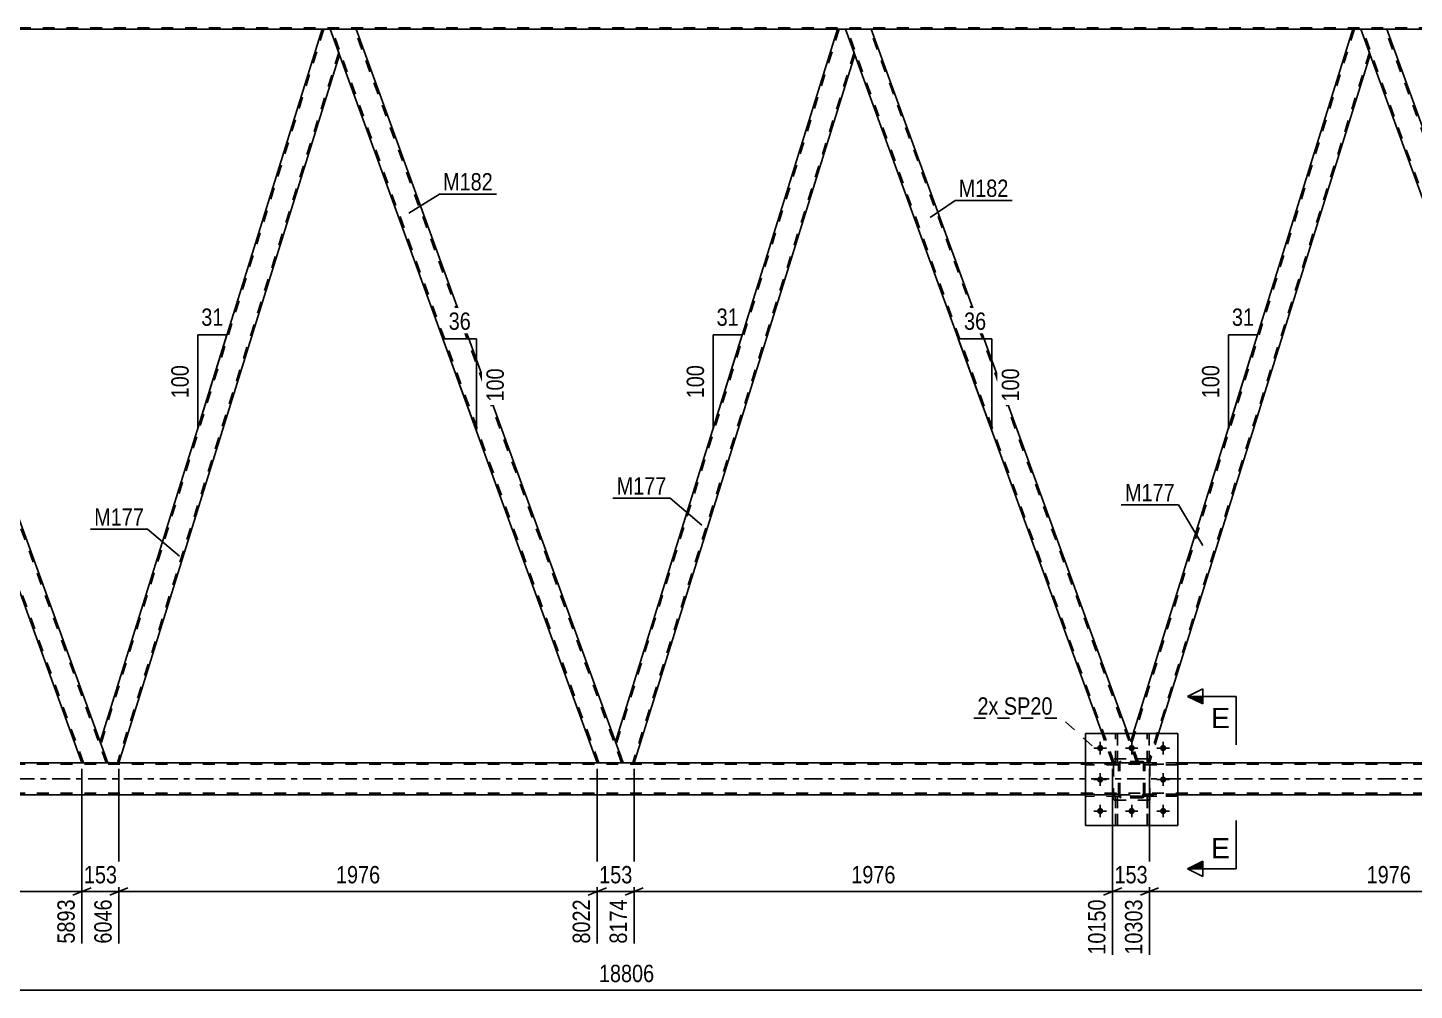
# Model space of a CAD drawing. Header units: millimetres. Extents: x 0 to 841, y 0 to 594.
# Drawn here: x 328.5 to 557.6, y 263.7 to 422.7 of the extents above; entities that cross this region are included whole.
import ezdxf

# ---------------------------------------------------------------- set-up
doc = ezdxf.new("R2010")
doc.units = ezdxf.units.MM
doc.linetypes.add('DXK_LINE_DOT2', pattern=[3.9198, 1.9599, -1.9599])
doc.linetypes.add('DXK_LINE_DOT3', pattern=[5.9187, 2.979, -0.9799, 0.9799, -0.9799])
doc.styles.add('Arial', font='ARIAL.TTF', dxfattribs={"height": 0.2})
doc.styles.add('Arial Narrow', font='ARIALN.TTF', dxfattribs={"height": 0.2})

# ---------------------------------------------------------------- blocks, each defined once
blk = doc.blocks.new('Part-122568727-5070 - 5055')
at = {"color": 2, "linetype": 'Continuous'}
for p, q in [((508.27, 306.09), (508.27, 306.09)), ((508.59, 306.09), (508.27, 306.09)), ((508.59, 306.09), (508.59, 306.09))]:
    blk.add_line(p, q, dxfattribs=at)
at = {"color": 7, "linetype": 'DXK_LINE_DOT2'}
for p, q in [((508.27, 301.25), (508.27, 306.09)), ((508.59, 301.25), (508.59, 306.09)), ((508.27, 301.85), (508.59, 301.85)), ((508.59, 301.25), (508.27, 301.25))]:
    blk.add_line(p, q, dxfattribs=at)
blk = doc.blocks.new('Part-122568727-5071 - 5055')
at = {"color": 7, "linetype": 'DXK_LINE_DOT2'}
for p, q in [((508.72, 296.05), (503.32, 296.05)), ((503.32, 295.73), (503.32, 296.05)), ((508.72, 295.73), (503.32, 295.73)), ((508.12, 295.73), (508.12, 296.05)), ((508.72, 296.05), (508.72, 295.73))]:
    blk.add_line(p, q, dxfattribs=at)
blk = doc.blocks.new('Part-122568727-5072 - 5055')
at = {"color": 7, "linetype": 'DXK_LINE_DOT2'}
for p, q in [((508.72, 301.25), (503.32, 301.25)), ((503.32, 300.93), (503.32, 301.25)), ((508.72, 300.93), (503.32, 300.93)), ((508.12, 300.93), (508.12, 301.25)), ((508.72, 301.25), (508.72, 300.93))]:
    blk.add_line(p, q, dxfattribs=at)
blk = doc.blocks.new('Part-122568727-5073 - 5055')
at = {"color": 7, "linetype": 'DXK_LINE_DOT2'}
for p, q in [((513.12, 295.73), (513.12, 296.05)), ((513.12, 296.05), (518.52, 296.05)), ((518.52, 295.73), (513.12, 295.73)), ((513.72, 295.73), (513.72, 296.05)), ((518.52, 296.05), (518.52, 295.73))]:
    blk.add_line(p, q, dxfattribs=at)
blk = doc.blocks.new('Part-122568727-5283 - 5055')
at = {"color": 7, "linetype": 'DXK_LINE_DOT2'}
for p, q in [((547.72, 422.49), (510.9, 304.37)), ((550.2, 418.61), (513.63, 301.27)), ((511.19, 306.09), (510.77, 304.74)), ((512.03, 301.27), (510.77, 304.74)), ((515.38, 306.09), (513.88, 301.27)), ((513.88, 301.27), (512.03, 301.27))]:
    blk.add_line(p, q, dxfattribs=at)
at = {"color": 2, "linetype": 'Continuous'}
for p, q in [((547.47, 422.49), (511.19, 306.09)), ((548.79, 422.49), (547.47, 422.49)), ((550.34, 418.24), (548.79, 422.49)), ((550.34, 418.24), (515.38, 306.09))]:
    blk.add_line(p, q, dxfattribs=at)
blk = doc.blocks.new('Part-122568727-5074 - 5055')
at = {"color": 7, "linetype": 'DXK_LINE_DOT2'}
for p, q in [((508.72, 301.01), (508.75, 301.19)), ((508.75, 301.19), (508.72, 301.01)), ((508.72, 295.97), (508.72, 301.01)), ((508.96, 301.01), (508.97, 301.1)), ((508.96, 295.97), (508.96, 301.01)), ((508.97, 301.1), (509.03, 301.18)), ((509.01, 301.45), (509.2, 301.49)), ((509.2, 301.49), (509.01, 301.45)), ((509.03, 301.18), (509.1, 301.23)), ((509.1, 301.23), (509.2, 301.25)), ((512.64, 301.49), (509.2, 301.49)), ((509.2, 301.25), (512.64, 301.25)), ((512.64, 301.49), (512.82, 301.45)), ((512.82, 301.45), (512.64, 301.49)), ((512.64, 301.25), (512.73, 301.23)), ((512.73, 301.23), (512.81, 301.18)), ((512.81, 301.18), (512.86, 301.1)), ((512.86, 301.1), (512.88, 301.01)), ((512.88, 295.97), (512.88, 301.01)), ((513.08, 301.19), (513.12, 301.01)), ((513.12, 301.01), (513.08, 301.19)), ((513.12, 295.97), (513.12, 301.01)), ((508.75, 295.79), (508.72, 295.97)), ((508.72, 295.97), (508.75, 295.79)), ((508.97, 295.88), (508.96, 295.97)), ((509.03, 295.8), (508.97, 295.88)), ((509.2, 295.49), (509.01, 295.53)), ((509.01, 295.53), (509.2, 295.49)), ((509.1, 295.75), (509.03, 295.8)), ((509.2, 295.73), (509.1, 295.75)), ((512.64, 295.73), (509.2, 295.73)), ((512.64, 295.49), (509.2, 295.49)), ((512.73, 295.75), (512.64, 295.73)), ((512.82, 295.53), (512.64, 295.49)), ((512.64, 295.49), (512.82, 295.53)), ((512.81, 295.8), (512.73, 295.75)), ((512.86, 295.88), (512.81, 295.8)), ((512.88, 295.97), (512.86, 295.88)), ((513.12, 295.97), (513.08, 295.79)), ((513.08, 295.79), (513.12, 295.97))]:
    blk.add_line(p, q, dxfattribs=at)
at = {"color": 7, "linetype": 'DXK_LINE_DOT3'}
blk.add_line((510.92, 298.49), (510.92, 298.49), dxfattribs=at)
at = {"color": 7, "linetype": 'DXK_LINE_DOT2'}
for centre, start, end in [((509.2, 301.01), 112.5, 157.5), ((509.2, 301.01), 112.5, 157.5), ((512.64, 301.01), 22.5, 67.5), ((512.64, 301.01), 22.5, 67.5), ((509.2, 295.97), 202.5, 247.5), ((509.2, 295.97), 202.5, 247.5), ((512.64, 295.97), 292.5, 337.5), ((512.64, 295.97), 292.5, 337.5)]:
    blk.add_arc(centre, 0.48, start, end, dxfattribs=at)
blk = doc.blocks.new('Bolt-122568727-5075 - 5055')
at = {"linetype": 'Continuous'}
for points in [[(506.24, 303.69, -1), (505.2, 303.69, -1)], [(511.44, 303.69, -1), (510.4, 303.69, -1)], [(516.64, 303.69, -1), (515.6, 303.69, -1)], [(506.24, 298.49, -1), (505.2, 298.49, -1)], [(516.64, 298.49, -1), (515.6, 298.49, -1)], [(506.24, 293.29, -1), (505.2, 293.29, -1)], [(511.44, 293.29, -1), (510.4, 293.29, -1)], [(516.64, 293.29, -1), (515.6, 293.29, -1)]]:
    blk.add_hatch(color=1, dxfattribs=at).paths.add_polyline_path(points)
at = {"color": 1, "linetype": 'Continuous'}
for p, q in [((505.72, 304.73), (505.72, 302.65)), ((510.92, 304.73), (510.92, 302.65)), ((516.12, 304.73), (516.12, 302.65)), ((506.76, 303.69), (504.68, 303.69)), ((511.96, 303.69), (509.88, 303.69)), ((517.16, 303.69), (515.08, 303.69)), ((506.76, 298.49), (504.68, 298.49)), ((505.72, 299.53), (505.72, 297.45)), ((517.16, 298.49), (515.08, 298.49)), ((516.12, 299.53), (516.12, 297.45)), ((506.76, 293.29), (504.68, 293.29)), ((505.72, 294.33), (505.72, 292.25)), ((511.96, 293.29), (509.88, 293.29)), ((510.92, 294.33), (510.92, 292.25)), ((517.16, 293.29), (515.08, 293.29)), ((516.12, 294.33), (516.12, 292.25))]:
    blk.add_line(p, q, dxfattribs=at)
blk = doc.blocks.new('Part-122568727-5078 - 5055')
at = {"color": 7, "linetype": 'DXK_LINE_DOT2'}
for p, q in [((513.47, 301.25), (513.47, 306.09)), ((513.47, 306.09), (513.79, 306.09)), ((513.79, 306.09), (513.79, 301.25)), ((513.47, 301.85), (513.79, 301.85)), ((513.79, 301.25), (513.47, 301.25))]:
    blk.add_line(p, q, dxfattribs=at)
blk = doc.blocks.new('Part-122568727-5168 - 5055')
at = {"color": 2, "linetype": 'Continuous'}
for p, q in [((297.64, 422.49), (293.39, 422.49)), ((340.5, 304.74), (297.64, 422.49)), ((337.51, 301.27), (294.93, 418.24))]:
    blk.add_line(p, q, dxfattribs=at)
at = {"color": 7, "linetype": 'DXK_LINE_DOT2'}
for p, q in [((293.39, 422.49), (294.93, 418.24)), ((337.76, 301.27), (293.64, 422.49)), ((293.64, 422.49), (293.66, 422.49)), ((341.51, 301.27), (297.39, 422.49)), ((341.76, 301.27), (340.5, 304.74)), ((341.76, 301.27), (337.51, 301.27))]:
    blk.add_line(p, q, dxfattribs=at)
blk = doc.blocks.new('Part-122568727-5097 - 5055')
at = {"color": 2, "linetype": 'Continuous'}
for p, q in [((513.47, 306.09), (513.47, 306.09)), ((513.79, 306.09), (513.47, 306.09)), ((513.79, 306.09), (513.79, 306.09))]:
    blk.add_line(p, q, dxfattribs=at)
at = {"color": 7, "linetype": 'DXK_LINE_DOT2'}
for p, q in [((513.47, 301.25), (513.47, 306.09)), ((513.79, 301.25), (513.79, 306.09)), ((513.47, 301.85), (513.79, 301.85)), ((513.79, 301.25), (513.47, 301.25))]:
    blk.add_line(p, q, dxfattribs=at)
blk = doc.blocks.new('Part-122568727-5100 - 5055')
at = {"color": 7, "linetype": 'DXK_LINE_DOT2'}
for p, q in [((513.12, 300.93), (513.12, 301.25)), ((513.12, 301.25), (518.52, 301.25)), ((518.52, 300.93), (513.12, 300.93)), ((513.72, 300.93), (513.72, 301.25)), ((518.52, 301.25), (518.52, 300.93))]:
    blk.add_line(p, q, dxfattribs=at)
blk = doc.blocks.new('Part-122568727-5107 - 5055')
at = {"color": 7, "linetype": 'DXK_LINE_DOT2'}
for p, q in [((513.79, 295.73), (513.47, 295.73)), ((513.47, 295.73), (513.47, 290.89)), ((513.79, 290.89), (513.79, 295.73)), ((513.47, 295.13), (513.79, 295.13)), ((513.47, 290.89), (513.79, 290.89))]:
    blk.add_line(p, q, dxfattribs=at)
blk = doc.blocks.new('Part-122568727-5124 - 5055')
at = {"color": 7, "linetype": 'DXK_LINE_DOT2'}
for p, q in [((508.27, 290.89), (508.27, 295.73)), ((508.27, 295.73), (508.59, 295.73)), ((508.59, 295.73), (508.59, 290.89)), ((508.27, 295.13), (508.59, 295.13)), ((508.59, 290.89), (508.27, 290.89))]:
    blk.add_line(p, q, dxfattribs=at)
blk = doc.blocks.new('Part-122568727-5117 - 5055')
at = {"color": 7, "linetype": 'DXK_LINE_DOT2'}
for p, q in [((513.92, 301.89), (507.92, 301.89)), ((507.92, 295.09), (507.92, 301.89)), ((513.92, 295.09), (513.92, 301.89)), ((513.92, 295.09), (507.92, 295.09))]:
    blk.add_line(p, q, dxfattribs=at)
blk = doc.blocks.new('Part-122568727-5118 - 5055')
at = {"color": 7, "linetype": 'DXK_LINE_DOT2'}
for p, q in [((508.72, 301.01), (508.75, 301.19)), ((508.75, 301.19), (508.72, 301.01)), ((508.72, 295.97), (508.72, 301.01)), ((508.96, 301.01), (508.97, 301.1)), ((508.96, 295.97), (508.96, 301.01)), ((508.97, 301.1), (509.03, 301.18)), ((509.01, 301.45), (509.2, 301.49)), ((509.2, 301.49), (509.01, 301.45)), ((509.03, 301.18), (509.1, 301.23)), ((509.1, 301.23), (509.2, 301.25)), ((512.64, 301.49), (509.2, 301.49)), ((509.2, 301.25), (512.64, 301.25)), ((512.64, 301.49), (512.82, 301.45)), ((512.82, 301.45), (512.64, 301.49)), ((512.64, 301.25), (512.73, 301.23)), ((512.73, 301.23), (512.81, 301.18)), ((512.81, 301.18), (512.86, 301.1)), ((512.86, 301.1), (512.88, 301.01)), ((512.88, 295.97), (512.88, 301.01)), ((513.08, 301.19), (513.12, 301.01)), ((513.12, 301.01), (513.08, 301.19)), ((513.12, 295.97), (513.12, 301.01)), ((508.75, 295.79), (508.72, 295.97)), ((508.72, 295.97), (508.75, 295.79)), ((508.97, 295.88), (508.96, 295.97)), ((509.03, 295.8), (508.97, 295.88)), ((509.2, 295.49), (509.01, 295.53)), ((509.01, 295.53), (509.2, 295.49)), ((509.1, 295.75), (509.03, 295.8)), ((509.2, 295.73), (509.1, 295.75)), ((512.64, 295.73), (509.2, 295.73)), ((512.64, 295.49), (509.2, 295.49)), ((512.73, 295.75), (512.64, 295.73)), ((512.82, 295.53), (512.64, 295.49)), ((512.64, 295.49), (512.82, 295.53)), ((512.81, 295.8), (512.73, 295.75)), ((512.86, 295.88), (512.81, 295.8)), ((512.88, 295.97), (512.86, 295.88)), ((513.12, 295.97), (513.08, 295.79)), ((513.08, 295.79), (513.12, 295.97))]:
    blk.add_line(p, q, dxfattribs=at)
at = {"color": 7, "linetype": 'DXK_LINE_DOT3'}
blk.add_line((510.92, 298.49), (510.92, 298.49), dxfattribs=at)
at = {"color": 7, "linetype": 'DXK_LINE_DOT2'}
for centre, start, end in [((509.2, 301.01), 112.5, 157.5), ((509.2, 301.01), 112.5, 157.5), ((512.64, 301.01), 22.5, 67.5), ((512.64, 301.01), 22.5, 67.5), ((509.2, 295.97), 202.5, 247.5), ((509.2, 295.97), 202.5, 247.5), ((512.64, 295.97), 292.5, 337.5), ((512.64, 295.97), 292.5, 337.5)]:
    blk.add_arc(centre, 0.48, start, end, dxfattribs=at)
blk = doc.blocks.new('Bolt-122568727-5128 - 5055')
at = {"color": 1, "linetype": 'Continuous'}
for p, q in [((505.72, 304.73), (505.72, 304.04)), ((510.92, 304.73), (510.92, 304.04)), ((516.12, 304.73), (516.12, 304.04)), ((504.68, 303.69), (505.37, 303.69)), ((505.72, 302.65), (505.72, 303.34)), ((506.76, 303.69), (506.06, 303.69)), ((509.88, 303.69), (510.57, 303.69)), ((510.92, 302.65), (510.92, 303.34)), ((511.96, 303.69), (511.26, 303.69)), ((515.08, 303.69), (515.77, 303.69)), ((516.12, 302.65), (516.12, 303.34)), ((517.16, 303.69), (516.46, 303.69)), ((504.68, 298.49), (505.37, 298.49)), ((505.72, 299.53), (505.72, 298.84)), ((505.72, 297.45), (505.72, 298.14)), ((506.76, 298.49), (506.06, 298.49)), ((515.08, 298.49), (515.77, 298.49)), ((516.12, 299.53), (516.12, 298.84)), ((516.12, 297.45), (516.12, 298.14)), ((517.16, 298.49), (516.46, 298.49)), ((504.68, 293.29), (505.37, 293.29)), ((505.72, 294.33), (505.72, 293.64)), ((506.76, 293.29), (506.06, 293.29)), ((509.88, 293.29), (510.57, 293.29)), ((510.92, 294.33), (510.92, 293.64)), ((511.96, 293.29), (511.26, 293.29)), ((515.08, 293.29), (515.77, 293.29)), ((516.12, 294.33), (516.12, 293.64)), ((517.16, 293.29), (516.46, 293.29)), ((505.72, 292.25), (505.72, 292.94)), ((510.92, 292.25), (510.92, 292.94)), ((516.12, 292.25), (516.12, 292.94))]:
    blk.add_line(p, q, dxfattribs=at)
blk = doc.blocks.new('Part-122568727-5143 - 5055')
at = {"color": 2, "linetype": 'Continuous'}
for p, q in [((467.91, 422.49), (463.66, 422.49)), ((510.28, 306.09), (467.91, 422.49)), ((506.02, 306.09), (465.2, 418.24))]:
    blk.add_line(p, q, dxfattribs=at)
at = {"color": 7, "linetype": 'DXK_LINE_DOT2'}
for p, q in [((463.66, 422.49), (465.2, 418.24)), ((508.03, 301.27), (463.91, 422.49)), ((463.91, 422.49), (463.93, 422.49)), ((511.78, 301.27), (467.66, 422.49)), ((507.78, 301.27), (506.02, 306.09)), ((512.03, 301.27), (510.28, 306.09)), ((512.03, 301.27), (507.78, 301.27))]:
    blk.add_line(p, q, dxfattribs=at)
blk = doc.blocks.new('Part-122568727-5198 - 5055')
at = {"color": 7, "linetype": 'DXK_LINE_DOT2'}
for p, q in [((508.72, 296.05), (503.32, 296.05)), ((503.32, 296.05), (503.32, 295.73)), ((508.72, 295.73), (503.32, 295.73)), ((508.12, 295.73), (508.12, 296.05)), ((508.72, 295.73), (508.72, 296.05))]:
    blk.add_line(p, q, dxfattribs=at)
blk = doc.blocks.new('Part-122568727-5228 - 5055')
at = {"color": 7, "linetype": 'DXK_LINE_DOT2'}
for p, q in [((503.32, 306.09), (518.52, 306.09)), ((503.32, 306.09), (503.32, 290.89)), ((518.52, 306.09), (518.52, 290.89)), ((503.32, 290.89), (518.52, 290.89))]:
    blk.add_line(p, q, dxfattribs=at)
blk = doc.blocks.new('Part-122568727-5246 - 5055')
at = {"color": 7, "linetype": 'DXK_LINE_DOT2'}
for p, q in [((508.27, 301.25), (508.27, 306.09)), ((508.27, 306.09), (508.59, 306.09)), ((508.59, 306.09), (508.59, 301.25)), ((508.27, 301.85), (508.59, 301.85)), ((508.59, 301.25), (508.27, 301.25))]:
    blk.add_line(p, q, dxfattribs=at)
blk = doc.blocks.new('Part-122568727-5380 - 5055')
at = {"color": 2, "linetype": 'Continuous'}
for p, q in [((382.78, 422.49), (378.52, 422.49)), ((425.63, 304.74), (382.78, 422.49)), ((422.64, 301.27), (380.07, 418.24))]:
    blk.add_line(p, q, dxfattribs=at)
at = {"color": 7, "linetype": 'DXK_LINE_DOT2'}
for p, q in [((378.52, 422.49), (380.07, 418.24)), ((422.9, 301.27), (378.78, 422.49)), ((378.78, 422.49), (378.8, 422.49)), ((426.64, 301.27), (382.52, 422.49)), ((426.9, 301.27), (425.63, 304.74)), ((426.9, 301.27), (422.64, 301.27))]:
    blk.add_line(p, q, dxfattribs=at)
blk = doc.blocks.new('Part-122568727-5251 - 5055')
at = {"color": 2, "linetype": 'Continuous'}
for p, q in [((518.52, 306.09), (503.32, 306.09)), ((503.32, 290.89), (503.32, 306.09)), ((518.52, 306.09), (518.52, 290.89)), ((518.52, 290.89), (503.32, 290.89))]:
    blk.add_line(p, q, dxfattribs=at)
blk = doc.blocks.new('Part-122568727-5256 - 5055')
at = {"color": 7, "linetype": 'DXK_LINE_DOT2'}
for p, q in [((782.8, 301.03), (101.77, 301.03)), ((518.52, 301.27), (503.32, 301.27)), ((782.8, 296.23), (101.77, 296.23)), ((518.52, 295.99), (503.32, 295.99))]:
    blk.add_line(p, q, dxfattribs=at)
at = {"color": 2, "linetype": 'Continuous'}
for p, q in [((503.32, 301.27), (263.11, 301.27)), ((673.59, 301.27), (518.52, 301.27)), ((503.32, 295.99), (263.11, 295.99)), ((673.59, 295.99), (518.52, 295.99))]:
    blk.add_line(p, q, dxfattribs=at)
at = {"color": 7, "linetype": 'DXK_LINE_DOT3'}
blk.add_line((101.77, 298.63), (782.8, 298.63), dxfattribs=at)
blk = doc.blocks.new('Part-122568727-5268 - 5055')
at = {"color": 7, "linetype": 'DXK_LINE_DOT2'}
for p, q in [((508.72, 301.25), (503.32, 301.25)), ((503.32, 301.25), (503.32, 300.93)), ((508.72, 300.93), (503.32, 300.93)), ((508.12, 300.93), (508.12, 301.25)), ((508.72, 300.93), (508.72, 301.25))]:
    blk.add_line(p, q, dxfattribs=at)
blk = doc.blocks.new('Part-122568727-5278 - 5055')
at = {"color": 2, "linetype": 'Continuous'}
for p, q in [((553.05, 422.49), (548.79, 422.49)), ((595.9, 304.74), (553.05, 422.49)), ((592.91, 301.27), (550.34, 418.24))]:
    blk.add_line(p, q, dxfattribs=at)
at = {"color": 7, "linetype": 'DXK_LINE_DOT2'}
for p, q in [((548.79, 422.49), (550.34, 418.24)), ((593.17, 301.27), (549.04, 422.49)), ((549.04, 422.49), (549.06, 422.49)), ((596.91, 301.27), (552.79, 422.49)), ((597.17, 301.27), (595.9, 304.74)), ((597.17, 301.27), (592.91, 301.27))]:
    blk.add_line(p, q, dxfattribs=at)
blk = doc.blocks.new('Part-122568727-5289 - 5055')
at = {"color": 7, "linetype": 'DXK_LINE_DOT2'}
for p, q in [((756.32, 422.73), (56.19, 422.73)), ((382.78, 422.49), (377.2, 422.49)), ((467.91, 422.49), (462.34, 422.49)), ((553.05, 422.49), (547.47, 422.49))]:
    blk.add_line(p, q, dxfattribs=at)
at = {"color": 2, "linetype": 'Continuous'}
for p, q in [((377.2, 422.49), (297.64, 422.49)), ((462.34, 422.49), (382.78, 422.49)), ((547.47, 422.49), (467.91, 422.49)), ((632.61, 422.49), (553.05, 422.49))]:
    blk.add_line(p, q, dxfattribs=at)
blk = doc.blocks.new('Part-122568727-5293 - 5055')
at = {"color": 7, "linetype": 'DXK_LINE_DOT2'}
for p, q in [((518.52, 296.05), (513.12, 296.05)), ((513.12, 296.05), (513.12, 295.73)), ((513.12, 295.73), (518.52, 295.73)), ((513.72, 295.73), (513.72, 296.05)), ((518.52, 295.73), (518.52, 296.05))]:
    blk.add_line(p, q, dxfattribs=at)
blk = doc.blocks.new('Part-122568727-5296 - 5055')
at = {"color": 7, "linetype": 'DXK_LINE_DOT2'}
for p, q in [((518.52, 301.25), (513.12, 301.25)), ((513.12, 301.25), (513.12, 300.93)), ((513.12, 300.93), (518.52, 300.93)), ((513.72, 300.93), (513.72, 301.25)), ((518.52, 300.93), (518.52, 301.25))]:
    blk.add_line(p, q, dxfattribs=at)
blk = doc.blocks.new('Part-122568727-5308 - 5055')
at = {"color": 2, "linetype": 'Continuous'}
for p, q in [((462.34, 422.49), (425.63, 304.74)), ((463.66, 422.49), (462.34, 422.49)), ((465.2, 418.24), (463.66, 422.49)), ((465.2, 418.24), (428.74, 301.27)), ((425.63, 304.74), (426.9, 301.27))]:
    blk.add_line(p, q, dxfattribs=at)
at = {"color": 7, "linetype": 'DXK_LINE_DOT2'}
for p, q in [((462.59, 422.49), (425.77, 304.37)), ((465.07, 418.61), (428.49, 301.27)), ((428.74, 301.27), (426.9, 301.27))]:
    blk.add_line(p, q, dxfattribs=at)
blk = doc.blocks.new('Part-122568727-5313 - 5055')
at = {"color": 7, "linetype": 'DXK_LINE_DOT2'}
for p, q in [((513.47, 290.89), (513.47, 295.73)), ((513.47, 295.73), (513.79, 295.73)), ((513.79, 295.73), (513.79, 290.89)), ((513.47, 295.13), (513.79, 295.13)), ((513.79, 290.89), (513.47, 290.89))]:
    blk.add_line(p, q, dxfattribs=at)
blk = doc.blocks.new('Part-122568727-5375 - 5055')
at = {"color": 2, "linetype": 'Continuous'}
for p, q in [((377.2, 422.49), (340.5, 304.74)), ((378.52, 422.49), (377.2, 422.49)), ((380.07, 418.24), (378.52, 422.49)), ((380.07, 418.24), (343.61, 301.27)), ((340.5, 304.74), (341.76, 301.27))]:
    blk.add_line(p, q, dxfattribs=at)
at = {"color": 7, "linetype": 'DXK_LINE_DOT2'}
for p, q in [((377.45, 422.49), (340.64, 304.37)), ((379.93, 418.61), (343.36, 301.27)), ((343.61, 301.27), (341.76, 301.27))]:
    blk.add_line(p, q, dxfattribs=at)
blk = doc.blocks.new('Part-122568727-5541 - 5055')
at = {"color": 7, "linetype": 'DXK_LINE_DOT2'}
for p, q in [((513.92, 301.89), (507.92, 301.89)), ((507.92, 295.09), (507.92, 301.89)), ((513.92, 295.09), (513.92, 301.89)), ((513.92, 295.09), (507.92, 295.09))]:
    blk.add_line(p, q, dxfattribs=at)
blk = doc.blocks.new('Part-122568727-5556 - 5055')
at = {"color": 7, "linetype": 'DXK_LINE_DOT2'}
for p, q in [((508.59, 295.73), (508.27, 295.73)), ((508.27, 295.73), (508.27, 290.89)), ((508.59, 290.89), (508.59, 295.73)), ((508.27, 295.13), (508.59, 295.13)), ((508.27, 290.89), (508.59, 290.89))]:
    blk.add_line(p, q, dxfattribs=at)
blk = doc.blocks.new('AngleDimension-122568727-5790 - 5055')
at = {"color": 7, "linetype": 'Continuous'}
for p, q in [((356.63, 371.97), (361.45, 371.97)), ((356.63, 356.5), (361.45, 371.97)), ((356.63, 356.5), (356.63, 371.97)), ((357.09, 357.98), (361.45, 371.97))]:
    blk.add_line(p, q, dxfattribs=at)
at = {"color": 0}
for points in [[(361.47, 372.87), (361.47, 377.07), (356.62, 377.07), (356.62, 372.87)], [(355.73, 367.58), (351.53, 367.58), (351.53, 360.89), (355.73, 360.89)]]:
    blk.add_wipeout(points, dxfattribs=at)
at = {"color": 3, "style": 'Arial Narrow'}
blk.add_text('31', height=2.863, dxfattribs=at).set_placement((357.22, 373.47))
blk.add_text('100', height=2.863, rotation=90.0002, dxfattribs=at).set_placement((355.13, 361.49))
blk = doc.blocks.new('StraightDimension-122568727-17805 - 5055')
at = {"color": 7, "linetype": 'Continuous'}
for p, q in [((513.88, 300.27), (513.88, 269.55)), ((592.91, 300.27), (592.91, 269.55)), ((515.38, 280.59), (512.38, 279.39)), ((513.88, 279.99), (592.91, 279.99)), ((591.41, 279.39), (594.41, 280.59))]:
    blk.add_line(p, q, dxfattribs=at)
at = {"color": 0}
blk.add_wipeout([(557.65, 280.74), (557.65, 284.94), (549.14, 284.94), (549.14, 280.74)], dxfattribs=at)
at = {"color": 0, "linetype": 'Continuous'}
blk.add_wipeout([(592.31, 279.29), (588.11, 279.29), (588.11, 268.95), (592.31, 268.95)], dxfattribs=at)
at = {"color": 3, "style": 'Arial Narrow'}
blk.add_text('1976', height=2.863, dxfattribs=at).set_placement((549.74, 281.34))
at = {"color": 3, "linetype": 'Continuous', "style": 'Arial Narrow'}
blk.add_text('12279', height=2.863, rotation=90.0002, dxfattribs=at).set_placement((591.71, 269.55))
blk = doc.blocks.new('AngleDimension-122568727-5818 - 5055')
at = {"color": 7, "linetype": 'Continuous'}
for p, q in [((401.22, 360.14), (397.15, 371.31)), ((402.69, 371.31), (397.15, 371.31)), ((402.69, 356.09), (397.15, 371.31)), ((402.69, 356.09), (402.69, 371.31))]:
    blk.add_line(p, q, dxfattribs=at)
at = {"color": 0}
for points in [[(402.35, 372.21), (402.35, 376.41), (397.49, 376.41), (397.49, 372.21)], [(407.79, 367.04), (403.59, 367.04), (403.59, 360.36), (407.79, 360.36)]]:
    blk.add_wipeout(points, dxfattribs=at)
at = {"color": 3, "style": 'Arial Narrow'}
blk.add_text('36', height=2.863, dxfattribs=at).set_placement((398.09, 372.81))
blk.add_text('100', height=2.863, rotation=90.0002, dxfattribs=at).set_placement((407.19, 360.96))
blk = doc.blocks.new('StraightDimension-122568727-17809 - 5055')
at = {"color": 7, "linetype": 'Continuous'}
for p, q in [((343.61, 300.27), (343.61, 271.38)), ((422.64, 300.27), (422.64, 271.38)), ((345.11, 280.59), (342.11, 279.39)), ((343.61, 279.99), (422.64, 279.99)), ((421.14, 279.39), (424.14, 280.59))]:
    blk.add_line(p, q, dxfattribs=at)
at = {"color": 0}
blk.add_wipeout([(387.38, 280.74), (387.38, 284.94), (378.87, 284.94), (378.87, 280.74)], dxfattribs=at)
at = {"color": 0, "linetype": 'Continuous'}
blk.add_wipeout([(422.04, 279.29), (417.84, 279.29), (417.84, 270.78), (422.04, 270.78)], dxfattribs=at)
at = {"color": 3, "style": 'Arial Narrow'}
blk.add_text('1976', height=2.863, dxfattribs=at).set_placement((379.47, 281.34))
at = {"color": 3, "linetype": 'Continuous', "style": 'Arial Narrow'}
blk.add_text('8022', height=2.863, rotation=90.0002, dxfattribs=at).set_placement((421.44, 271.38))
blk = doc.blocks.new('StraightDimension-122568727-17810 - 5055')
at = {"color": 7, "linetype": 'Continuous'}
for p, q in [((337.51, 300.27), (337.51, 271.38)), ((343.61, 300.27), (343.61, 271.38)), ((336.01, 279.39), (339.01, 280.59)), ((337.51, 279.99), (343.61, 279.99)), ((345.11, 280.59), (342.11, 279.39))]:
    blk.add_line(p, q, dxfattribs=at)
at = {"color": 0}
blk.add_wipeout([(343.9, 280.74), (343.9, 284.94), (337.22, 284.94), (337.22, 280.74)], dxfattribs=at)
at = {"color": 0, "linetype": 'Continuous'}
blk.add_wipeout([(343.01, 279.29), (338.81, 279.29), (338.81, 270.78), (343.01, 270.78)], dxfattribs=at)
at = {"color": 3, "style": 'Arial Narrow'}
blk.add_text('153', height=2.863, dxfattribs=at).set_placement((337.82, 281.34))
at = {"color": 3, "linetype": 'Continuous', "style": 'Arial Narrow'}
blk.add_text('6046', height=2.863, rotation=90.0002, dxfattribs=at).set_placement((342.41, 271.38))
blk = doc.blocks.new('AngleDimension-122568727-5951 - 5055')
at = {"color": 7, "linetype": 'Continuous'}
for p, q in [((441.77, 371.97), (446.59, 371.97)), ((441.77, 356.5), (446.59, 371.97)), ((441.77, 356.5), (441.77, 371.97)), ((442.23, 357.98), (446.59, 371.97))]:
    blk.add_line(p, q, dxfattribs=at)
at = {"color": 0}
for points in [[(446.61, 372.87), (446.61, 377.07), (441.75, 377.07), (441.75, 372.87)], [(440.87, 367.58), (436.67, 367.58), (436.67, 360.89), (440.87, 360.89)]]:
    blk.add_wipeout(points, dxfattribs=at)
at = {"color": 3, "style": 'Arial Narrow'}
blk.add_text('31', height=2.863, dxfattribs=at).set_placement((442.35, 373.47))
blk.add_text('100', height=2.863, rotation=90.0002, dxfattribs=at).set_placement((440.27, 361.49))
blk = doc.blocks.new('AngleDimension-122568727-5965 - 5055')
at = {"color": 7, "linetype": 'Continuous'}
for p, q in [((526.9, 371.97), (531.72, 371.97)), ((526.9, 356.5), (531.72, 371.97)), ((526.9, 356.5), (526.9, 371.97)), ((527.36, 357.98), (531.72, 371.97))]:
    blk.add_line(p, q, dxfattribs=at)
at = {"color": 0}
for points in [[(531.74, 372.87), (531.74, 377.07), (526.88, 377.07), (526.88, 372.87)], [(526, 367.57), (521.8, 367.57), (521.8, 360.89), (526, 360.89)]]:
    blk.add_wipeout(points, dxfattribs=at)
at = {"color": 3, "style": 'Arial Narrow'}
blk.add_text('31', height=2.863, dxfattribs=at).set_placement((527.48, 373.47))
blk.add_text('100', height=2.863, rotation=90.0002, dxfattribs=at).set_placement((525.4, 361.49))
blk = doc.blocks.new('AngleDimension-122568727-5979 - 5055')
at = {"color": 7, "linetype": 'Continuous'}
for p, q in [((486.35, 360.14), (482.28, 371.31)), ((487.82, 371.31), (482.28, 371.31)), ((487.82, 356.09), (482.28, 371.31)), ((487.82, 356.09), (487.82, 371.31))]:
    blk.add_line(p, q, dxfattribs=at)
at = {"color": 0}
for points in [[(487.48, 372.21), (487.48, 376.41), (482.63, 376.41), (482.63, 372.21)], [(492.92, 367.04), (488.72, 367.04), (488.72, 360.36), (492.92, 360.36)]]:
    blk.add_wipeout(points, dxfattribs=at)
at = {"color": 3, "style": 'Arial Narrow'}
blk.add_text('36', height=2.863, dxfattribs=at).set_placement((483.23, 372.81))
blk.add_text('100', height=2.863, rotation=90.0002, dxfattribs=at).set_placement((492.32, 360.96))
blk = doc.blocks.new('StraightDimension-122568727-6405 - 5055')
at = {"color": 7, "linetype": 'Continuous'}
blk.add_line((55.55, 263.67), (799.42, 263.67), dxfattribs=at)
at = {"color": 0}
blk.add_wipeout([(432.65, 264.42), (432.65, 268.62), (422.31, 268.62), (422.31, 264.42)], dxfattribs=at)
at = {"color": 3, "style": 'Arial Narrow'}
blk.add_text('18806', height=2.863, dxfattribs=at).set_placement((422.91, 265.02))
blk = doc.blocks.new('StraightDimension-122568727-17806 - 5055')
at = {"color": 7, "linetype": 'Continuous'}
for p, q in [((507.78, 300.27), (507.78, 269.55)), ((513.88, 300.27), (513.88, 269.55)), ((506.28, 279.39), (509.28, 280.59)), ((507.78, 279.99), (513.88, 279.99)), ((515.38, 280.59), (512.38, 279.39))]:
    blk.add_line(p, q, dxfattribs=at)
at = {"color": 0}
blk.add_wipeout([(514.17, 280.74), (514.17, 284.94), (507.48, 284.94), (507.48, 280.74)], dxfattribs=at)
at = {"color": 0, "linetype": 'Continuous'}
blk.add_wipeout([(513.28, 279.29), (509.08, 279.29), (509.08, 268.95), (513.28, 268.95)], dxfattribs=at)
at = {"color": 3, "style": 'Arial Narrow'}
blk.add_text('153', height=2.863, dxfattribs=at).set_placement((508.08, 281.34))
at = {"color": 3, "linetype": 'Continuous', "style": 'Arial Narrow'}
blk.add_text('10303', height=2.863, rotation=90.0002, dxfattribs=at).set_placement((512.68, 269.55))
blk = doc.blocks.new('StraightDimension-122568727-17807 - 5055')
at = {"color": 7, "linetype": 'Continuous'}
for p, q in [((428.74, 300.27), (428.74, 271.38)), ((507.78, 300.27), (507.78, 269.55)), ((430.24, 280.59), (427.24, 279.39)), ((428.74, 279.99), (507.78, 279.99)), ((506.28, 279.39), (509.28, 280.59))]:
    blk.add_line(p, q, dxfattribs=at)
at = {"color": 0}
blk.add_wipeout([(472.52, 280.74), (472.52, 284.94), (464, 284.94), (464, 280.74)], dxfattribs=at)
at = {"color": 0, "linetype": 'Continuous'}
blk.add_wipeout([(507.18, 279.29), (502.98, 279.29), (502.98, 268.95), (507.18, 268.95)], dxfattribs=at)
at = {"color": 3, "style": 'Arial Narrow'}
blk.add_text('1976', height=2.863, dxfattribs=at).set_placement((464.6, 281.34))
at = {"color": 3, "linetype": 'Continuous', "style": 'Arial Narrow'}
blk.add_text('10150', height=2.863, rotation=90.0002, dxfattribs=at).set_placement((506.58, 269.55))
blk = doc.blocks.new('StraightDimension-122568727-17808 - 5055')
at = {"color": 7, "linetype": 'Continuous'}
for p, q in [((422.64, 300.27), (422.64, 271.38)), ((428.74, 300.27), (428.74, 271.38)), ((421.14, 279.39), (424.14, 280.59)), ((422.64, 279.99), (428.74, 279.99)), ((430.24, 280.59), (427.24, 279.39))]:
    blk.add_line(p, q, dxfattribs=at)
at = {"color": 0}
blk.add_wipeout([(429.03, 280.74), (429.03, 284.94), (422.35, 284.94), (422.35, 280.74)], dxfattribs=at)
at = {"color": 0, "linetype": 'Continuous'}
blk.add_wipeout([(428.14, 279.29), (423.94, 279.29), (423.94, 270.78), (428.14, 270.78)], dxfattribs=at)
at = {"color": 3, "style": 'Arial Narrow'}
blk.add_text('153', height=2.863, dxfattribs=at).set_placement((422.95, 281.34))
at = {"color": 3, "linetype": 'Continuous', "style": 'Arial Narrow'}
blk.add_text('8174', height=2.863, rotation=90.0002, dxfattribs=at).set_placement((427.54, 271.38))
blk = doc.blocks.new('StraightDimension-122568727-17811 - 5055')
at = {"color": 7, "linetype": 'Continuous'}
for p, q in [((258.47, 300.27), (258.47, 271.38)), ((337.51, 300.27), (337.51, 271.38)), ((259.97, 280.59), (256.97, 279.39)), ((258.47, 279.99), (337.51, 279.99)), ((336.01, 279.39), (339.01, 280.59))]:
    blk.add_line(p, q, dxfattribs=at)
at = {"color": 0}
blk.add_wipeout([(302.25, 280.74), (302.25, 284.94), (293.73, 284.94), (293.73, 280.74)], dxfattribs=at)
at = {"color": 0, "linetype": 'Continuous'}
blk.add_wipeout([(336.91, 279.29), (332.71, 279.29), (332.71, 270.78), (336.91, 270.78)], dxfattribs=at)
at = {"color": 3, "style": 'Arial Narrow'}
blk.add_text('1976', height=2.863, dxfattribs=at).set_placement((294.33, 281.34))
at = {"color": 3, "linetype": 'Continuous', "style": 'Arial Narrow'}
blk.add_text('5893', height=2.863, rotation=90.0002, dxfattribs=at).set_placement((336.31, 271.38))
blk = doc.blocks.new('Mark-122568727-5139 - 5055')
at = {"color": 0}
blk.add_wipeout([(490.57, 394.77), (490.57, 397.77), (482.34, 397.77), (482.34, 394.77)], dxfattribs=at)
blk.add_wipeout([(490.57, 394.77), (490.57, 397.77), (482.34, 397.77), (482.34, 394.77)], dxfattribs=at)
at = {"color": 30, "linetype": 'Continuous'}
for p, q in [((477.62, 391.35), (481.74, 394.17)), ((481.74, 394.17), (491.17, 394.17))]:
    blk.add_line(p, q, dxfattribs=at)
at = {"color": 3, "style": 'Arial Narrow'}
blk.add_text('M182', height=2.863, dxfattribs=at).set_placement((482.34, 394.77))
blk = doc.blocks.new('Mark-122568727-5279 - 5055')
at = {"color": 0}
blk.add_wipeout([(518.03, 344.49), (518.03, 347.49), (509.81, 347.49), (509.81, 344.49)], dxfattribs=at)
blk.add_wipeout([(518.03, 344.49), (518.03, 347.49), (509.81, 347.49), (509.81, 344.49)], dxfattribs=at)
at = {"color": 30, "linetype": 'Continuous'}
for p in [(509.21, 343.89), (522.7, 337.19)]:
    blk.add_line(p, (518.63, 343.89), dxfattribs=at)
at = {"color": 3, "style": 'Arial Narrow'}
blk.add_text('M177', height=2.863, dxfattribs=at).set_placement((509.81, 344.49))
blk = doc.blocks.new('Mark-122568727-5304 - 5055')
at = {"color": 0}
blk.add_wipeout([(434.06, 345.59), (434.06, 348.59), (425.83, 348.59), (425.83, 345.59)], dxfattribs=at)
blk.add_wipeout([(434.06, 345.59), (434.06, 348.59), (425.83, 348.59), (425.83, 345.59)], dxfattribs=at)
at = {"color": 30, "linetype": 'Continuous'}
for p in [(425.23, 344.99), (439.91, 340.54)]:
    blk.add_line(p, (434.66, 344.99), dxfattribs=at)
at = {"color": 3, "style": 'Arial Narrow'}
blk.add_text('M177', height=2.863, dxfattribs=at).set_placement((425.83, 345.59))
blk = doc.blocks.new('Mark-122568727-5371 - 5055')
at = {"color": 0}
blk.add_wipeout([(347.75, 340.44), (347.75, 343.44), (339.53, 343.44), (339.53, 340.44)], dxfattribs=at)
blk.add_wipeout([(347.75, 340.44), (347.75, 343.44), (339.53, 343.44), (339.53, 340.44)], dxfattribs=at)
at = {"color": 30, "linetype": 'Continuous'}
for p in [(338.93, 339.84), (353.6, 335.39)]:
    blk.add_line(p, (348.35, 339.84), dxfattribs=at)
at = {"color": 3, "style": 'Arial Narrow'}
blk.add_text('M177', height=2.863, dxfattribs=at).set_placement((339.53, 340.44))
blk = doc.blocks.new('Mark-122568727-5376 - 5055')
at = {"color": 0}
blk.add_wipeout([(405.39, 395.84), (405.39, 398.84), (397.16, 398.84), (397.16, 395.84)], dxfattribs=at)
blk.add_wipeout([(405.39, 395.84), (405.39, 398.84), (397.16, 398.84), (397.16, 395.84)], dxfattribs=at)
at = {"color": 30, "linetype": 'Continuous'}
for p, q in [((391.52, 392.09), (396.56, 395.24)), ((396.56, 395.24), (405.99, 395.24))]:
    blk.add_line(p, q, dxfattribs=at)
at = {"color": 3, "style": 'Arial Narrow'}
blk.add_text('M182', height=2.863, dxfattribs=at).set_placement((397.16, 395.84))
blk = doc.blocks.new('SectionMark-122568727-6744 - 5055')
at = {"linetype": 'Continuous'}
for points in [[(522.66, 312.24), (522.66, 310.99), (520.16, 312.24)], [(522.66, 284.99), (522.66, 283.74), (520.16, 283.74)]]:
    blk.add_hatch(color=6, dxfattribs=at).paths.add_polyline_path(points)
at = {"color": 6, "linetype": 'Continuous'}
for p, q in [((520.16, 312.24), (522.66, 313.49)), ((528.16, 312.24), (520.16, 312.24)), ((520.16, 312.24), (522.66, 310.99)), ((522.66, 310.99), (522.66, 313.49)), ((520.16, 283.74), (522.66, 284.99)), ((522.66, 284.99), (522.66, 282.49)), ((528.16, 283.74), (520.16, 283.74)), ((522.66, 282.49), (520.16, 283.74))]:
    blk.add_line(p, q, dxfattribs=at)
at = {"color": 0, "linetype": 'Continuous'}
for points in [[(527.16, 306.99), (527.16, 310.49), (524.05, 310.49), (524.05, 306.99)], [(527.16, 285.49), (527.16, 288.99), (524.05, 288.99), (524.05, 285.49)]]:
    blk.add_wipeout(points, dxfattribs=at)
at = {"color": 6, "linetype": 'Continuous'}
for p, q in [((528.16, 312.24), (528.16, 304.24)), ((528.16, 283.74), (528.16, 291.74))]:
    blk.add_line(p, q, dxfattribs=at)
at = {"color": 3, "linetype": 'Continuous', "style": 'Arial'}
for p in [(524.05, 306.99), (524.05, 285.49)]:
    blk.add_text('E', height=3.34, dxfattribs=at).set_placement(p)
blk = doc.blocks.new('MarkSet-122568727-6941 - 5055')
at = {"color": 30, "linetype": 'DXK_LINE_DOT2'}
blk.add_line((504.39, 304.09), (499.35, 308.61), dxfattribs=at)
at = {"color": 0}
blk.add_wipeout([(488.91, 309.21), (488.91, 312.21), (485.44, 312.21), (485.44, 309.21)], dxfattribs=at)
blk.add_wipeout([(488.91, 309.21), (488.91, 312.21), (485.44, 312.21), (485.44, 309.21)], dxfattribs=at)
blk.add_wipeout([(497.85, 309.21), (497.85, 312.21), (489.81, 312.21), (489.81, 309.21)], dxfattribs=at)
blk.add_wipeout([(497.85, 309.21), (497.85, 312.21), (489.81, 312.21), (489.81, 309.21)], dxfattribs=at)
at = {"color": 30, "linetype": 'DXK_LINE_DOT2'}
blk.add_line((484.84, 308.61), (499.35, 308.61), dxfattribs=at)
at = {"color": 3, "style": 'Arial Narrow'}
for s, p in [('2x', (485.44, 309.21)), ('SP20', (489.81, 309.21))]:
    blk.add_text(s, height=2.863, dxfattribs=at).set_placement(p)

msp = doc.modelspace()

# ---------------------------------------------------------------- block references
for name in ['Part-122568727-5289 - 5055', 'Part-122568727-5168 - 5055', 'Part-122568727-5375 - 5055', 'Part-122568727-5380 - 5055', 'Part-122568727-5308 - 5055', 'Part-122568727-5143 - 5055', 'Part-122568727-5283 - 5055', 'Part-122568727-5278 - 5055', 'Part-122568727-5228 - 5055', 'Part-122568727-5251 - 5055', 'Bolt-122568727-5075 - 5055', 'Bolt-122568727-5128 - 5055', 'Part-122568727-5070 - 5055', 'Part-122568727-5246 - 5055', 'Part-122568727-5078 - 5055', 'Part-122568727-5097 - 5055', 'Part-122568727-5256 - 5055', 'Part-122568727-5072 - 5055', 'Part-122568727-5268 - 5055', 'Part-122568727-5117 - 5055', 'Part-122568727-5541 - 5055', 'Part-122568727-5074 - 5055', 'Part-122568727-5118 - 5055', 'Part-122568727-5100 - 5055', 'Part-122568727-5296 - 5055', 'Part-122568727-5071 - 5055', 'Part-122568727-5198 - 5055', 'Part-122568727-5124 - 5055', 'Part-122568727-5556 - 5055', 'Part-122568727-5073 - 5055', 'Part-122568727-5293 - 5055', 'Part-122568727-5107 - 5055', 'Part-122568727-5313 - 5055']:
    msp.add_blockref(name, (0, 0))

# ---------------------------------------------------------------- next in the draw order: block references
for name in ['AngleDimension-122568727-5790 - 5055', 'AngleDimension-122568727-5818 - 5055', 'AngleDimension-122568727-5951 - 5055', 'AngleDimension-122568727-5979 - 5055', 'AngleDimension-122568727-5965 - 5055', 'StraightDimension-122568727-17809 - 5055', 'StraightDimension-122568727-17805 - 5055']:
    msp.add_blockref(name, (0, 0))

# ---------------------------------------------------------------- next in the draw order: block references
msp.add_blockref('StraightDimension-122568727-17810 - 5055', (0, 0))

# ---------------------------------------------------------------- next in the draw order: block references
msp.add_blockref('StraightDimension-122568727-6405 - 5055', (0, 0))

# ---------------------------------------------------------------- next in the draw order: block references
for name in ['Mark-122568727-5376 - 5055', 'Mark-122568727-5139 - 5055', 'Mark-122568727-5304 - 5055', 'Mark-122568727-5279 - 5055', 'Mark-122568727-5371 - 5055', 'MarkSet-122568727-6941 - 5055', 'SectionMark-122568727-6744 - 5055', 'StraightDimension-122568727-17811 - 5055', 'StraightDimension-122568727-17806 - 5055']:
    msp.add_blockref(name, (0, 0))

# ---------------------------------------------------------------- next in the draw order: block references
msp.add_blockref('StraightDimension-122568727-17807 - 5055', (0, 0))

# ---------------------------------------------------------------- next in the draw order: block references
msp.add_blockref('StraightDimension-122568727-17808 - 5055', (0, 0))

doc.saveas('drawing.dxf')
